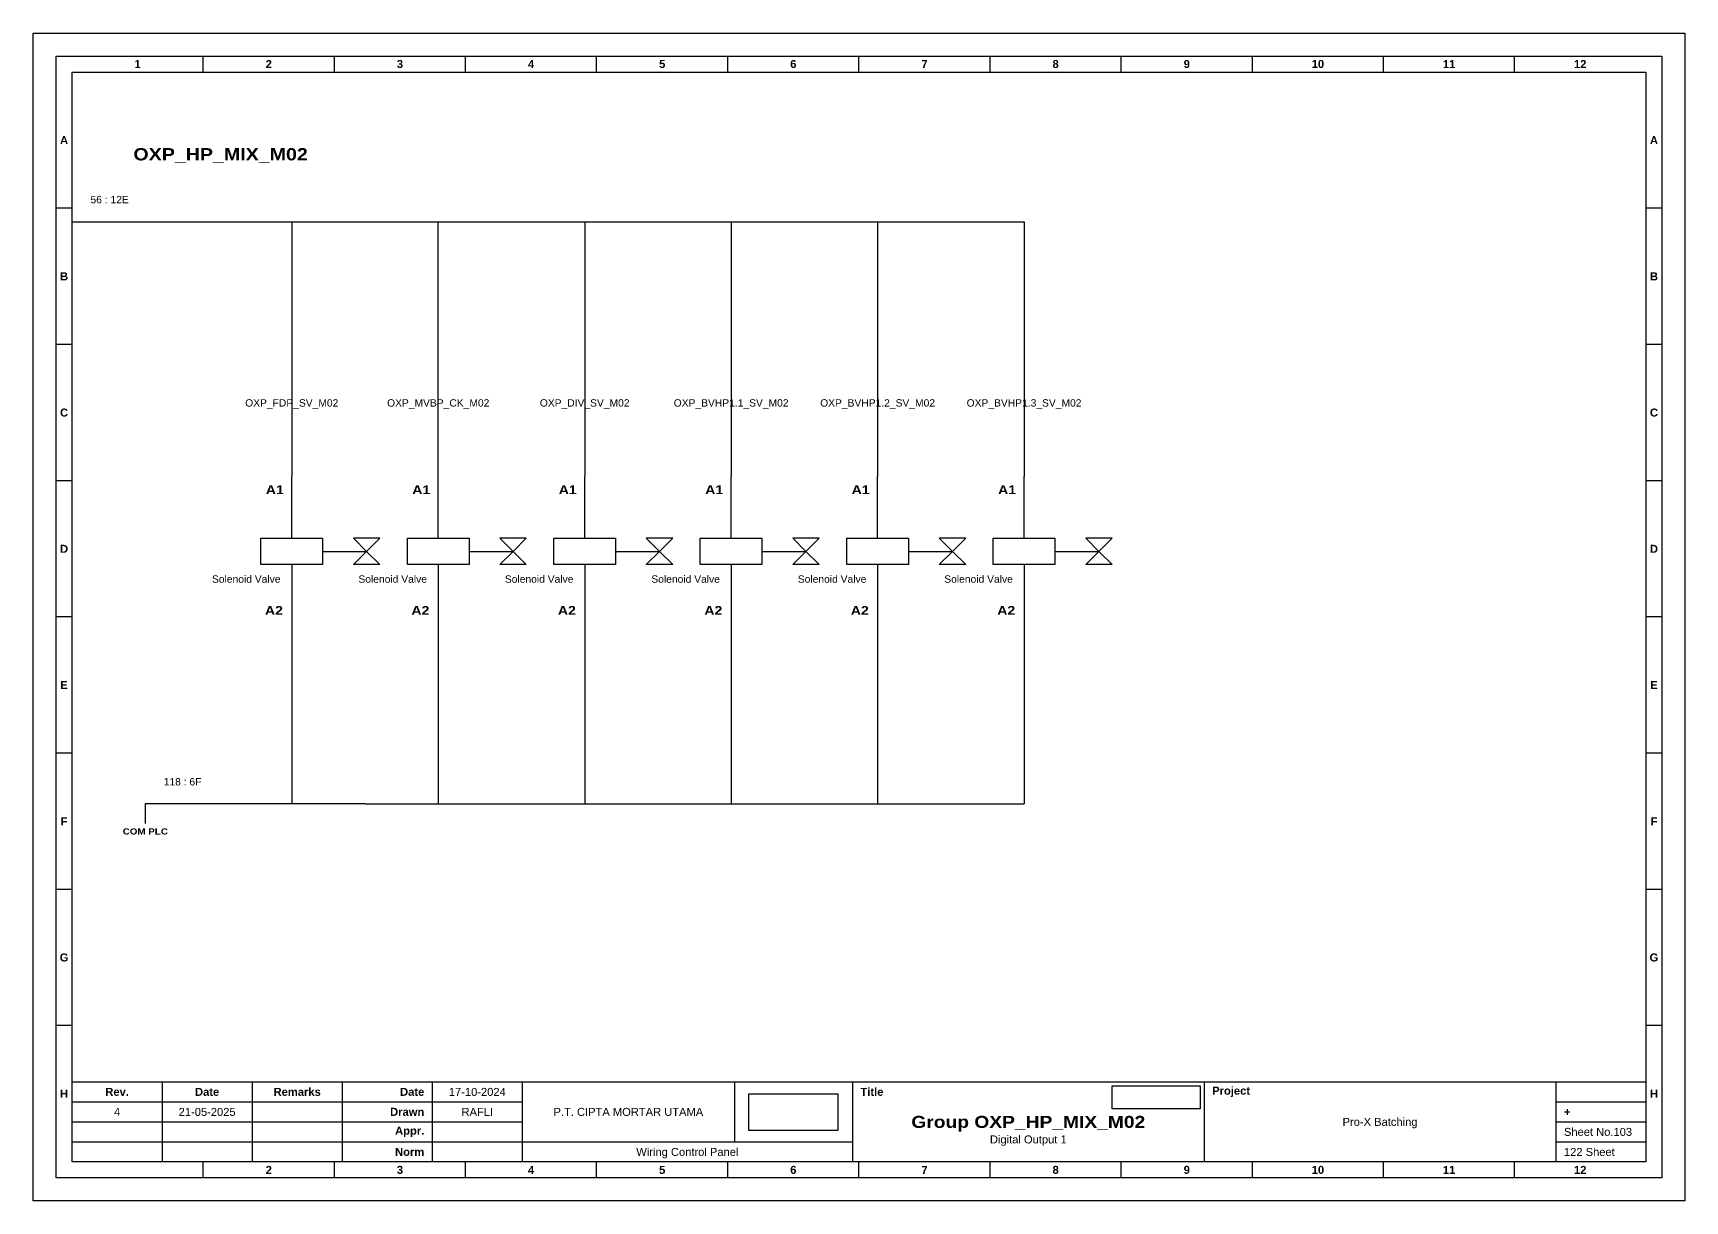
# Model space of a CAD drawing. Header units: centimetres. Extents: x 629 to 3405, y 1037 to 2279.
# Drawn here: x 3135.4 to 3404.8, y 1274.9 to 1465.4 of the extents above; entities that cross this region are included whole.
import ezdxf
from ezdxf.enums import TextEntityAlignment as Align

# ---------------------------------------------------------------- set-up
doc = ezdxf.new("R2010")
doc.units = ezdxf.units.CM
doc.header["$MEASUREMENT"] = 0
doc.styles.add('Bold', font='ariblk.ttf', dxfattribs={"height": 25.4})
doc.styles.get("Standard").update_dxf_attribs({"font": 'arial.ttf'})
picture_1 = doc.add_image_def('image1.png', size_in_pixel=(2048, 847))
picture_2 = doc.add_image_def('image2.png', size_in_pixel=(2092, 542))

# ---------------------------------------------------------------- blocks, each defined once
blk = doc.blocks.new('KOP MU PROJECT')
at = {"color": 6, "ltscale": 50}
for p, q in [((27.74, 184.05), (27.74, 186.66)), ((49.13, 184.05), (49.13, 186.66)), ((70.51, 184.05), (70.51, 186.66)), ((91.89, 184.05), (91.89, 186.66)), ((113.27, 184.05), (113.27, 186.66)), ((134.66, 184.05), (134.66, 186.66)), ((156.04, 184.05), (156.04, 186.66)), ((177.42, 184.05), (177.42, 186.66)), ((198.8, 184.05), (198.8, 186.66)), ((220.19, 184.05), (220.19, 186.66)), ((241.57, 184.05), (241.57, 186.66)), ((6.36, 161.84), (3.75, 161.84)), ((265.59, 161.84), (262.98, 161.84)), ((6.36, 139.63), (3.75, 139.63)), ((265.59, 139.63), (262.98, 139.63)), ((6.36, 117.42), (3.75, 117.42)), ((265.59, 117.42), (262.98, 117.42)), ((6.36, 95.22), (3.75, 95.22)), ((265.59, 95.22), (262.98, 95.22)), ((6.36, 73.01), (3.75, 73.01)), ((265.59, 73.01), (262.98, 73.01)), ((6.36, 50.8), (3.75, 50.8)), ((265.59, 50.8), (262.98, 50.8)), ((6.36, 28.59), (3.75, 28.59)), ((265.59, 28.59), (262.98, 28.59)), ((27.74, 3.75), (27.74, 6.36)), ((49.13, 3.75), (49.13, 6.36)), ((70.51, 3.75), (70.51, 6.36)), ((91.89, 3.75), (91.89, 6.36)), ((113.27, 3.75), (113.27, 6.36)), ((134.66, 3.75), (134.66, 6.36)), ((156.04, 3.75), (156.04, 6.36)), ((177.42, 3.75), (177.42, 6.36)), ((198.8, 3.75), (198.8, 6.36)), ((220.19, 3.75), (220.19, 6.36)), ((241.57, 3.75), (241.57, 6.36))]:
    blk.add_line(p, q, dxfattribs=at)
at = {"ltscale": 50}
for p, q in [((6.36, 19.41), (262.98, 19.41)), ((21.04, 19.41), (21.04, 6.36)), ((35.72, 19.41), (35.72, 6.36)), ((50.41, 19.41), (50.41, 6.36)), ((65.09, 19.41), (65.09, 6.36)), ((79.77, 19.41), (79.77, 6.36)), ((114.35, 19.41), (114.35, 9.62)), ((133.6, 19.41), (133.6, 6.36)), ((190.95, 19.41), (190.95, 6.36)), ((248.3, 19.41), (248.3, 6.36)), ((6.36, 16.15), (79.77, 16.15)), ((248.3, 16.15), (262.98, 16.15)), ((6.36, 12.89), (79.77, 12.89)), ((248.3, 12.89), (262.98, 12.89)), ((6.36, 9.62), (133.6, 9.62)), ((248.3, 9.62), (262.98, 9.62))]:
    blk.add_line(p, q, dxfattribs=at)
at = {"color": 1, "ltscale": 50}
blk.add_lwpolyline([(269.34, 0), (0, 0), (0, 190.41), (269.34, 190.41)], close=True, dxfattribs=at)
at = {"color": 6, "ltscale": 50}
for points in [[(265.59, 3.75), (3.75, 3.75), (3.75, 186.66), (265.59, 186.66)], [(262.98, 6.36), (6.36, 6.36), (6.36, 184.05), (262.98, 184.05)]]:
    blk.add_lwpolyline(points, close=True, dxfattribs=at)
at = {"ltscale": 50, "char_height": 1.305, "attachment_point": 4}
for s, width, heights, insert in [('\\pxqc;{\\fArial|b1|i0|c0|p34;1}', 21.3825, [2.51], (6.36, 185.36)), ('\\pxqc;{\\fArial|b1|i0|c0|p34;2}', 21.3825, [2.51], (27.74, 185.36)), ('\\pxqc;{\\fArial|b1|i0|c0|p34;3}', 21.3825, [2.51], (49.13, 185.36)), ('\\pxqc;{\\fArial|b1|i0|c0|p34;4}', 21.3825, [2.51], (70.51, 185.36)), ('\\pxqc;{\\fArial|b1|i0|c0|p34;5}', 21.3825, [2.51], (91.89, 185.36)), ('\\pxqc;{\\fArial|b1|i0|c0|p34;6}', 21.3825, [2.51], (113.27, 185.36)), ('\\pxqc;{\\fArial|b1|i0|c0|p34;7}', 21.3825, [2.51], (134.66, 185.36)), ('\\pxqc;{\\fArial|b1|i0|c0|p34;8}', 21.3825, [2.51], (156.04, 185.36)), ('\\pxqc;{\\fArial|b1|i0|c0|p34;9}', 21.3825, [2.51], (177.42, 185.36)), ('\\pxqc;{\\fArial|b1|i0|c0|p34;10}', 21.3825, [2.51], (198.8, 185.36)), ('\\pxqc;{\\fArial|b1|i0|c0|p34;11}', 21.3825, [2.51], (220.19, 185.36)), ('\\pxqc;{\\fArial|b1|i0|c0|p34;12}', 21.3825, [2.51], (241.57, 185.36)), ('\\pxqc;{\\fArial|b1|i0|c0|p34;A}', 2.61, [2.51], (3.75, 172.95)), ('\\pxqc;{\\fArial|b1|i0|c0|p34;A}', 2.61, [2.51], (262.98, 172.95)), ('\\pxqc;{\\fArial|b1|i0|c0|p34;B}', 2.61, [2.51], (3.75, 150.74)), ('\\pxqc;{\\fArial|b1|i0|c0|p34;B}', 2.61, [2.51], (262.98, 150.74)), ('\\pxqc;{\\fArial|b1|i0|c0|p34;C}', 2.61, [2.51], (3.75, 128.53)), ('\\pxqc;{\\fArial|b1|i0|c0|p34;C}', 2.61, [2.51], (262.98, 128.53)), ('\\pxqc;{\\fArial|b1|i0|c0|p34;D}', 2.61, [2.51], (3.75, 106.32)), ('\\pxqc;{\\fArial|b1|i0|c0|p34;D}', 2.61, [2.51], (262.98, 106.32)), ('\\pxqc;{\\fArial|b1|i0|c0|p34;E}', 2.61, [2.51], (3.75, 84.11)), ('\\pxqc;{\\fArial|b1|i0|c0|p34;E}', 2.61, [2.51], (262.98, 84.11)), ('\\pxqc;{\\fArial|b1|i0|c0|p34;F}', 2.61, [2.51], (3.75, 61.9)), ('\\pxqc;{\\fArial|b1|i0|c0|p34;F}', 2.61, [2.51], (262.98, 61.9)), ('\\pxqc;{\\fArial|b1|i0|c0|p34;G}', 2.61, [2.51], (3.75, 39.69)), ('\\pxqc;{\\fArial|b1|i0|c0|p34;G}', 2.61, [2.51], (262.98, 39.69)), ('\\pxqc;{\\fArial|b1|i0|c0|p34;H}', 2.61, [2.51], (3.75, 17.47)), ('\\pxqc;{\\fArial|b1|i0|c0|p34;Rev.}', 14.6811, [2.88], (6.36, 17.78)), ('\\pxqc;{\\fArial|b1|i0|c0|p34;Date}', 14.6811, [2.88], (21.04, 17.78)), ('\\pxqc;{\\fArial|b1|i0|c0|p34;Remarks}', 14.6811, [2.88], (35.72, 17.78)), ('\\pxqr;{\\fArial|b1|i0|c0|p34;Date}', 13.3761, [2.88], (50.41, 17.78)), ('\\pxql;{\\fArial|b1|i0|c0|p34;Title}', 50.2419, [2.88], (134.9, 17.78)), ('\\pxql;{\\fArial|b1|i0|c0|p34;Project}', 50.2419, [2.88], (192.25, 17.78)), ('\\pxqc;{\\fArial|b1|i0|c0|p34;H}', 2.61, [2.51], (262.98, 17.47)), ('\\pxqr;{\\fArial|b1|i0|c0|p34;Drawn}', 13.3761, [2.88], (50.41, 14.52)), ('\\pxql;{\\fArial|b1|i0|c0|p34;+}', 14.6811, [2.88], (249.61, 14.52)), ('\\pxqr;{\\fArial|b1|i0|c0|p34;Appr.}', 13.3761, [2.88], (50.41, 11.26)), ('\\pxqr;{\\fArial|b1|i0|c0|p34;Norm}', 13.3761, [2.88], (50.41, 7.99)), ('\\pxqc;{\\fArial|b1|i0|c0|p34;2}', 21.3825, [2.51], (27.74, 5.06)), ('\\pxqc;{\\fArial|b1|i0|c0|p34;3}', 21.3825, [2.51], (49.13, 5.06)), ('\\pxqc;{\\fArial|b1|i0|c0|p34;4}', 21.3825, [2.51], (70.51, 5.06)), ('\\pxqc;{\\fArial|b1|i0|c0|p34;5}', 21.3825, [2.51], (91.89, 5.06)), ('\\pxqc;{\\fArial|b1|i0|c0|p34;6}', 21.3825, [2.51], (113.27, 5.06)), ('\\pxqc;{\\fArial|b1|i0|c0|p34;7}', 21.3825, [2.51], (134.66, 5.06)), ('\\pxqc;{\\fArial|b1|i0|c0|p34;8}', 21.3825, [2.51], (156.04, 5.06)), ('\\pxqc;{\\fArial|b1|i0|c0|p34;9}', 21.3825, [2.51], (177.42, 5.06)), ('\\pxqc;{\\fArial|b1|i0|c0|p34;10}', 21.3825, [2.51], (198.8, 5.06)), ('\\pxqc;{\\fArial|b1|i0|c0|p34;11}', 21.3825, [2.51], (220.19, 5.06)), ('\\pxqc;{\\fArial|b1|i0|c0|p34;12}', 21.3825, [2.51], (241.57, 5.06))]:
    blk.add_mtext_dynamic_manual_height_columns(s, width=width, gutter_width=0.0326, heights=heights, dxfattribs=dict(at, insert=insert))
at = {"ltscale": 50}
for tag, p in [('DATECREATED', (72.43, 17.78)), ('REV', (13.7, 14.52)), ('REVDATE', (28.38, 14.52)), ('REMARKS', (43.06, 14.52)), ('DRAWN', (72.43, 14.52)), ('COMPANY', (97.06, 14.52)), ('PROJECT', (219.62, 12.89)), ('APPR', (72.43, 11.26)), ('NORM', (72.43, 7.99)), ('DRAWINGCATEGORY', (106.68, 7.99)), ('DESCRIPTION', (162.27, 10.03))]:
    blk.add_attdef(tag, text='', height=1.3, dxfattribs=at).set_placement(p, align=Align.MIDDLE_CENTER)
at = {"ltscale": 50, "style": 'Bold'}
blk.add_attdef('TITLE', text='', height=1.96, dxfattribs=at).set_placement((162.27, 12.89), align=Align.MIDDLE_CENTER)
at = {"ltscale": 50}
for tag, p in [('SHEETNUMBER', (249.61, 11.26)), ('TOTALSHEET', (249.61, 7.99))]:
    blk.add_attdef(tag, text='', height=1.3, dxfattribs=at).set_placement(p, align=Align.MIDDLE_LEFT)
image = blk.add_image(picture_1, insert=(116.72, 11.48), size_in_units=(14.5, 6), dxfattribs=at)
image.dxf.flags = 15
image = blk.add_image(picture_2, insert=(175.94, 15.04), size_in_units=(14.36, 3.72), dxfattribs=at)
image.dxf.flags = 15

msp = doc.modelspace()

# ---------------------------------------------------------------- linework, layer by layer
at = {"color": 146, "ltscale": 50, "true_color": 0x105689}
for p, q in [((3141.78, 1434.6), (3165.66, 1434.6)), ((3165.66, 1434.6), (3189.54, 1434.6)), ((3177.6, 1434.6), (3177.6, 1393.06)), ((3189.54, 1434.6), (3213.42, 1434.6)), ((3201.48, 1393.06), (3201.48, 1434.6)), ((3213.42, 1434.6), (3237.3, 1434.6)), ((3225.36, 1434.6), (3225.36, 1393.06)), ((3237.3, 1434.6), (3261.18, 1434.6)), ((3249.24, 1434.6), (3249.24, 1393.06)), ((3261.18, 1434.6), (3285.06, 1434.6)), ((3273.12, 1434.6), (3273.12, 1393.06)), ((3285.06, 1434.6), (3297, 1434.6)), ((3297, 1434.6), (3297, 1393.06)), ((3177.6, 1368.96), (3177.6, 1339.69)), ((3201.48, 1368.96), (3201.48, 1339.69)), ((3225.36, 1368.96), (3225.36, 1339.69)), ((3249.24, 1368.96), (3249.24, 1339.69)), ((3273.12, 1368.96), (3273.12, 1339.69)), ((3297, 1368.96), (3297, 1339.69)), ((3189.58, 1339.69), (3153.72, 1339.69)), ((3153.72, 1339.69), (3153.72, 1336.49)), ((3189.58, 1339.69), (3237.38, 1339.69)), ((3237.38, 1339.69), (3237.38, 1339.69)), ((3237.38, 1339.69), (3297, 1339.69))]:
    msp.add_line(p, q, dxfattribs=at)
at = {"ltscale": 50}
for p, q in [((3177.6, 1383), (3177.6, 1393.06)), ((3201.48, 1383), (3201.48, 1393.06)), ((3225.36, 1383), (3225.36, 1393.06)), ((3249.24, 1383), (3249.24, 1393.06)), ((3273.12, 1383), (3273.12, 1393.06)), ((3297, 1383), (3297, 1393.06)), ((3182.62, 1380.85), (3189.8, 1380.85)), ((3206.5, 1380.85), (3213.68, 1380.85)), ((3230.38, 1380.85), (3237.56, 1380.85)), ((3254.26, 1380.85), (3261.44, 1380.85)), ((3278.14, 1380.85), (3285.32, 1380.85)), ((3302.02, 1380.85), (3309.2, 1380.85)), ((3177.6, 1378.7), (3177.6, 1368.65)), ((3201.48, 1378.7), (3201.48, 1368.65)), ((3225.36, 1378.7), (3225.36, 1368.65)), ((3249.24, 1378.7), (3249.24, 1368.65)), ((3273.12, 1378.7), (3273.12, 1368.65)), ((3297, 1378.7), (3297, 1368.65))]:
    msp.add_line(p, q, dxfattribs=at)
for points in [[(3172.57, 1383), (3182.62, 1383), (3182.62, 1378.7), (3172.57, 1378.7)], [(3189.8, 1380.85), (3191.96, 1383), (3187.65, 1383)], [(3196.45, 1383), (3206.5, 1383), (3206.5, 1378.7), (3196.45, 1378.7)], [(3213.68, 1380.85), (3215.84, 1383), (3211.53, 1383)], [(3220.33, 1383), (3230.38, 1383), (3230.38, 1378.7), (3220.33, 1378.7)], [(3237.56, 1380.85), (3239.72, 1383), (3235.41, 1383)], [(3244.21, 1383), (3254.26, 1383), (3254.26, 1378.7), (3244.21, 1378.7)], [(3261.44, 1380.85), (3263.6, 1383), (3259.29, 1383)], [(3268.09, 1383), (3278.14, 1383), (3278.14, 1378.7), (3268.09, 1378.7)], [(3285.32, 1380.85), (3287.48, 1383), (3283.17, 1383)], [(3291.97, 1383), (3302.02, 1383), (3302.02, 1378.7), (3291.97, 1378.7)], [(3309.2, 1380.85), (3311.36, 1383), (3307.05, 1383)], [(3189.8, 1380.85), (3191.96, 1378.7), (3187.65, 1378.7)], [(3213.68, 1380.85), (3215.84, 1378.7), (3211.53, 1378.7)], [(3237.56, 1380.85), (3239.72, 1378.7), (3235.41, 1378.7)], [(3261.44, 1380.85), (3263.6, 1378.7), (3259.29, 1378.7)], [(3285.32, 1380.85), (3287.48, 1378.7), (3283.17, 1378.7)], [(3309.2, 1380.85), (3311.36, 1378.7), (3307.05, 1378.7)]]:
    msp.add_lwpolyline(points, close=True, dxfattribs=at)

# ---------------------------------------------------------------- block references
msp.add_blockref('KOP MU PROJECT', (3135.42, 1274.95)).add_auto_attribs({'DESCRIPTION': 'Digital Output 1', 'TITLE': 'Group OXP_HP_MIX_M02', 'PROJECT': 'Pro-X Batching', 'COMPANY': 'P.T. CIPTA MORTAR UTAMA', 'DRAWINGCATEGORY': 'Wiring Control Panel', 'DRAWN': 'RAFLI', 'DATECREATED': '17-10-2024', 'REVDATE': '21-05-2025', 'REV': '4', 'SHEETNUMBER': 'Sheet No.103', 'TOTALSHEET': '122 Sheet'})

# ---------------------------------------------------------------- texts
at = {"ltscale": 500, "style": 'Bold'}
msp.add_text('OXP_HP_MIX_M02', height=2, dxfattribs=at).set_placement((3151.78, 1444.6))
at = {"ltscale": 500}
msp.add_text('56 : 12E', height=1.2, dxfattribs=at).set_placement((3144.78, 1437.25, -2), align=Align.BOTTOM_LEFT)
at = {"ltscale": 50}
for s, p in [('OXP_FDP_SV_M02', (3177.6, 1405.06)), ('OXP_MVBP_CK_M02', (3201.48, 1405.06)), ('OXP_DIV_SV_M02', (3225.36, 1405.06)), ('OXP_BVHP1.1_SV_M02', (3249.24, 1405.06)), ('OXP_BVHP1.2_SV_M02', (3273.12, 1405.06)), ('OXP_BVHP1.3_SV_M02', (3297, 1405.06))]:
    msp.add_text(s, height=1.2, dxfattribs=at).set_placement(p, align=Align.MIDDLE_CENTER)
at = {"ltscale": 500, "style": 'Bold'}
for p in [(3176.3, 1391.62), (3200.18, 1391.62), (3224.06, 1391.62), (3247.94, 1391.62), (3271.82, 1391.62), (3295.7, 1391.62)]:
    msp.add_text('A1', height=1.436, dxfattribs=at).set_placement(p, align=Align.TOP_RIGHT)
at = {"ltscale": 50}
for p in [(3175.77, 1375.38), (3199.65, 1375.38), (3223.53, 1375.38), (3247.41, 1375.38), (3271.29, 1375.38), (3295.17, 1375.38)]:
    msp.add_text('Solenoid Valve', height=1.2, dxfattribs=at).set_placement(p, align=Align.BOTTOM_RIGHT)
at = {"ltscale": 500, "style": 'Bold'}
for p in [(3176.16, 1370.08), (3200.04, 1370.08), (3223.92, 1370.08), (3247.8, 1370.08), (3271.68, 1370.08), (3295.56, 1370.08)]:
    msp.add_text('A2', height=1.436, dxfattribs=at).set_placement(p, align=Align.BOTTOM_RIGHT)
at = {"ltscale": 500}
msp.add_text('118 : 6F', height=1.2, dxfattribs=at).set_placement((3156.72, 1343.89), align=Align.TOP_LEFT)
at = {"ltscale": 50, "style": 'Bold'}
msp.add_text('COM PLC', height=1, dxfattribs=at).set_placement((3153.72, 1335.69), align=Align.TOP_CENTER)

doc.saveas('drawing.dxf')
